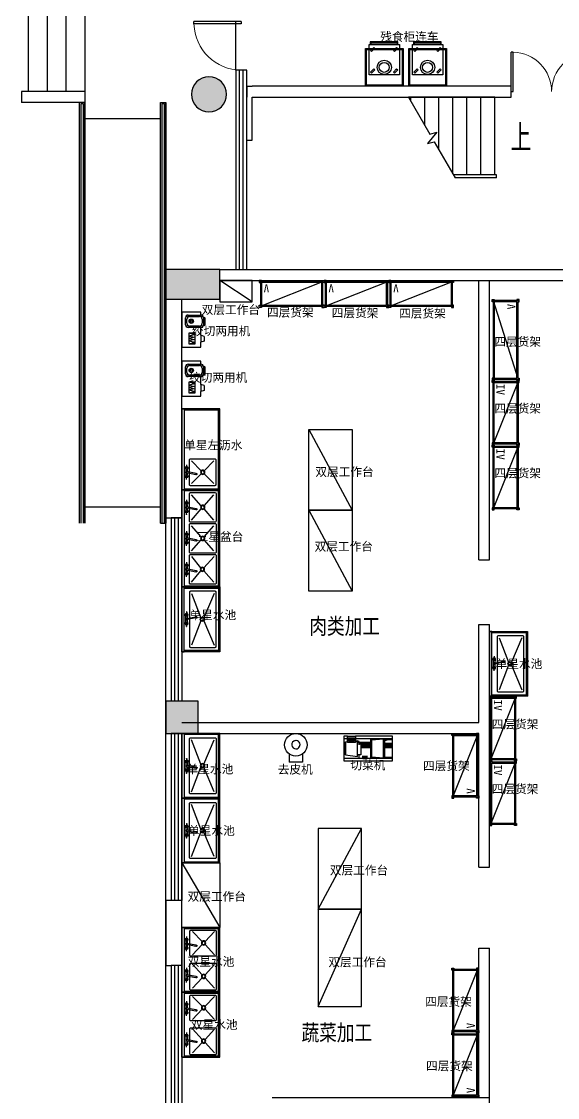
# Model space of a CAD drawing. Extents: x 1158414 to 1597620, y -840005 to -760676.
# Drawn here: x 1181821 to 1191752, y -804482 to -784532 of the extents above; entities that cross this region are included whole.
import ezdxf

# ---------------------------------------------------------------- set-up
doc = ezdxf.new("R2010")
doc.units = 0
doc.header["$LTSCALE"] = 1000
doc.linetypes.add('DIVIDE', pattern=[31.75, 12.7, -6.35, 0, -6.35, 0, -6.35])
for name, color, linetype in [('COLUMN', 2, 'Continuous'), ('CURTWALL', 4, 'Continuous'), ('DIM_SYMB', 3, 'Continuous'), ('LG', 84, 'Continuous'), ('PUB_HATCH', 8, 'Continuous'), ('PUB_TEXT', 7, 'Continuous'), ('ROOM_NAME', 7, 'Continuous'), ('STAIR', 4, 'Continuous'), ('WALL', 6, 'Continuous'), ('WINDOW', 4, 'Continuous'), ('WS_厨房设备', 1, 'Continuous'), ('产品名称', 7, 'Continuous')]:
    doc.layers.add(name, color=color, linetype=linetype)
doc.styles.add('_TCH_DIM', font='TSSDENG', dxfattribs={"width": 0.8, "bigfont": 'TSSDCHN'})
doc.styles.get("Standard").update_dxf_attribs({"font": '', "width": 0.8})
doc.styles.add('WMF-宋体1', font='')
doc.styles.add('宋体', font='', dxfattribs={"width": 0.8})
doc.styles.get('Standard').set_extended_font_data('SimSun')
doc.styles.get('WMF-宋体1').set_extended_font_data('SimSun')
doc.styles.get('宋体').set_extended_font_data('NSimSun')

# ---------------------------------------------------------------- blocks, each defined once
blk = doc.blocks.new('水龙头')
at = {"color": 252}
for p, q in [((-136, -15), (-90, -14)), ((-136, -18), (-90, -19)), ((-52, -2), (-4, -2)), ((-52, -31), (-6, -31)), ((4, -2), (51, -2)), ((12, -31), (51, -31)), ((23, -194), (26, -209)), ((49, -204), (46, -189)), ((136, -15), (90, -14)), ((136, -18), (90, -19))]:
    blk.add_line(p, q, dxfattribs=at)
for points in [[(13, -7), (0, 0), (-14, -8), (-14, -25), (-7, -29)], [(11, -26), (13, -25), (13, -7)]]:
    blk.add_lwpolyline(points, dxfattribs=at)
blk.add_lwpolyline([(26, -194), (-9, -18, -1.00756), (9, -15), (43, -190)], format="xyb", dxfattribs=at)
for centre in [(-78, -16), (77, -16)]:
    blk.add_circle(centre, 10.9, dxfattribs=at)
for centre, radius, start, end in [((-78, -16), 27.5, 36.2116, 175.3449), ((77, -16), 27.5, 4.6931, 143.7884), ((-136, -16), 1, 91.3387, 171.564), ((-132, -16), 4.53, 171.564, 188.436), ((-136, -17), 1, 188.436, 268.6613), ((-78, -16), 27.5, 184.6551, 323.7884), ((-78, -16), 16, 189.0003, 170.9997), ((-77, -16), 12.9, 168.3562, 191.6438), ((-52, 3), 5, 216.2116, 270), ((-52, -36), 5, 90, 143.7884), ((51, 3), 5, 270, 323.7884), ((51, -36), 5, 36.2116, 90), ((77, -16), 27.5, 216.2116, 355.3069), ((77, -16), 16, 9.0664, 350.9336), ((77, -16), 12.9, 348.3562, 11.6438), ((136, -16), 1, 8.436, 88.6613), ((136, -17), 1, 271.3387, 351.564), ((132, -16), 4.53, 351.564, 8.436)]:
    blk.add_arc(centre, radius, start, end, dxfattribs=at)
for centre, start_param, end_param in [((34, -192), 5.611234, 10.096729), ((34, -190), 6.955136, 8.752827), ((37, -206), 0, 3.141593)]:
    blk.add_ellipse(centre, major_axis=(-11.3, -2.2), ratio=0.233596, start_param=start_param, end_param=end_param, dxfattribs=at)
blk = doc.blocks.new('CJT_20205')
at = {"color": 252, "linetype": 'Continuous', "ltscale": 2}
for p, q in [((20, 680), (0, 700)), ((1180, 680), (1200, 700))]:
    blk.add_line(p, q, dxfattribs=at)
at = {"color": 252}
for p, q in [((120, 595), (572, 408)), ((628, 408), (1080, 595)), ((120, 180), (572, 352)), ((628, 352), (1080, 180))]:
    blk.add_line(p, q, dxfattribs=at)
at = {"lineweight": -2}
for points in [[(0, 700), (1200, 700), (1200, 0), (0, 0)], [(0, 0), (1200, 0), (1200, 40), (0, 40)]]:
    blk.add_lwpolyline(points, close=True, dxfattribs=at)
at = {"color": 252, "linetype": 'Continuous', "ltscale": 2}
blk.add_lwpolyline([(20, 40), (20, 680), (1180, 680), (1180, 40)], dxfattribs=at)
at = {"color": 30}
blk.add_lwpolyline([(1100, 635), (100, 635, 0.414214), (80, 615), (80, 160, 0.414214), (100, 140), (1100, 140, 0.414214), (1120, 160), (1120, 615, 0.414214)], format="xyb", close=True, dxfattribs=at)
at = {"color": 252}
for radius in [40, 30]:
    blk.add_circle((600, 380), radius, dxfattribs=at)
at = {"color": 1, "rotation": 180}
blk.add_blockref('水龙头', (596, 70), dxfattribs=at)
blk = doc.blocks.new('*U48')
for p, q in [((20, 20), (20, 480)), ((20, 480), (1180, 480)), ((1180, 480), (1180, 20)), ((1180, 20), (20, 20))]:
    blk.add_line(p, q)
at = {"color": 252, "linetype": 'Continuous', "ltscale": 3}
blk.add_line((20, 480), (1180, 20), dxfattribs=at)
at = {"color": 252}
for p, q in [((40, 40), (40, 460)), ((40, 40), (40, 460)), ((40, 460), (1160, 460)), ((1160, 460), (1160, 40)), ((1160, 40), (40, 40))]:
    blk.add_line(p, q, dxfattribs=at)
for points in [[(40, 480), (40, 500), (0, 500), (0, 460), (20, 460)], [(1160, 480), (1160, 500), (1200, 500), (1200, 460), (1180, 460)], [(40, 20), (40, 0), (0, 0), (0, 40), (20, 40)], [(1160, 20), (1160, 0), (1200, 0), (1200, 40), (1180, 40)]]:
    blk.add_lwpolyline(points, dxfattribs=at)
blk.add_text('IV', height=150).set_placement((66, 80))
blk = doc.blocks.new('Custom_39')
at = {"color": 252, "linetype": 'Continuous', "ltscale": 2}
for p, q in [((20, 680), (0, 700)), ((1180, 680), (1200, 700))]:
    blk.add_line(p, q, dxfattribs=at)
at = {"color": 252}
for p, q in [((120, 595), (572, 408)), ((628, 408), (1080, 595)), ((120, 180), (572, 352)), ((628, 352), (1080, 180))]:
    blk.add_line(p, q, dxfattribs=at)
at = {"lineweight": -2}
for points in [[(0, 700), (1200, 700), (1200, 0), (0, 0)], [(0, 0), (1200, 0), (1200, 40), (0, 40)]]:
    blk.add_lwpolyline(points, close=True, dxfattribs=at)
at = {"color": 252, "linetype": 'Continuous', "ltscale": 2}
blk.add_lwpolyline([(20, 40), (20, 680), (1180, 680), (1180, 40)], dxfattribs=at)
at = {"color": 30}
blk.add_lwpolyline([(1100, 635), (100, 635, 0.414214), (80, 615), (80, 160, 0.414214), (100, 140), (1100, 140, 0.414214), (1120, 160), (1120, 615, 0.414214)], format="xyb", close=True, dxfattribs=at)
at = {"color": 252}
for radius in [40, 30]:
    blk.add_circle((600, 380), radius, dxfattribs=at)
at = {"color": 1, "rotation": 180}
blk.add_blockref('水龙头', (596, 70), dxfattribs=at)
blk = doc.blocks.new('Custom_37')
at = {"color": 252, "linetype": 'Continuous', "ltscale": 2}
for p, q in [((30, 680), (10, 700)), ((1190, 680), (1210, 700))]:
    blk.add_line(p, q, dxfattribs=at)
at = {"color": 252}
for p, q in [((85, 605), (277, 428)), ((333, 428), (525, 605)), ((705, 605), (897, 428)), ((953, 428), (1135, 605)), ((85, 195), (277, 372)), ((333, 372), (530, 195)), ((705, 195), (897, 372)), ((953, 372), (1135, 195))]:
    blk.add_line(p, q, dxfattribs=at)
for points in [[(10, 700), (1210, 700), (1210, 0), (10, 0)], [(10, 0), (1210, 0), (1210, 40), (10, 40)]]:
    blk.add_lwpolyline(points, close=True)
at = {"color": 252, "linetype": 'Continuous', "ltscale": 2}
blk.add_lwpolyline([(30, 40), (30, 680), (1190, 680), (1190, 40)], dxfattribs=at)
at = {"color": 30}
for points in [[(530, 635), (70, 635, 0.414214), (50, 615), (50, 165, 0.414214), (70, 145), (530, 145, 0.414214), (550, 165), (550, 615, 0.414214)], [(1140, 635), (700, 635, 0.414214), (680, 615), (680, 165, 0.414214), (700, 145), (1140, 145, 0.414214), (1160, 165), (1160, 615, 0.414214)]]:
    blk.add_lwpolyline(points, format="xyb", close=True, dxfattribs=at)
at = {"color": 252}
for centre, radius in [((305, 400), 40), ((305, 400), 30), ((925, 400), 40), ((925, 400), 30)]:
    blk.add_circle(centre, radius, dxfattribs=at)
at = {"color": 1, "rotation": 180}
for p in [(327, 69), (909, 67)]:
    blk.add_blockref('水龙头', p, dxfattribs=at)
blk = doc.blocks.new('*U99')
at = {"color": 252, "linetype": 'DIVIDE', "ltscale": 3}
blk.add_line((0, 0), (1200, 700), dxfattribs=at)
at = {"linetype": 'Continuous'}
for p, q in [((0, 0), (0, 700)), ((0, 700), (1200, 700)), ((1200, 700), (1200, 0)), ((1200, 0), (0, 0))]:
    blk.add_line(p, q, dxfattribs=at)
blk = doc.blocks.new('Custom_75')
at = {"color": 252}
for p, q in [((104, 400), (235, 400)), ((115, 400), (115, 410)), ((232, 410), (232, 400)), ((54, 116), (54, 350)), ((80, 142), (80, 324)), ((130, 374), (208, 374)), ((258, 324), (258, 142)), ((285, 350), (285, 116)), ((382, 131), (417, 241)), ((382, 216), (409, 216)), ((417, 241), (445, 131)), ((445, 131), (466, 241)), ((466, 241), (487, 131)), ((487, 131), (509, 241)), ((509, 241), (531, 131)), ((531, 131), (560, 241)), ((560, 241), (593, 131)), ((567, 216), (593, 216)), ((235, 66), (104, 66)), ((208, 92), (130, 92)), ((131, 168), (196, 145)), ((137, 197), (207, 174)), ((382, 156), (390, 156)), ((585, 156), (593, 156))]:
    blk.add_line(p, q, dxfattribs=at)
for p, q in [((450, 410), (430, 350)), ((450, 410), (539, 410)), ((539, 410), (559, 350)), ((0, 350), (0, 0)), ((54, 350), (0, 350)), ((0, 350), (0, 0)), ((430, 350), (285, 350)), ((430, 350), (559, 350)), ((650, 350), (559, 350)), ((650, 0), (650, 350)), ((0, 0), (340, 0)), ((0, 0), (650, 0))]:
    blk.add_line(p, q)
blk.add_lwpolyline([(382, 241), (593, 241), (593, 131), (382, 131)], close=True, dxfattribs=at)
for radius in [40.9, 37.9]:
    blk.add_circle((169, 172), radius, dxfattribs=at)
for centre, radius, start, end in [((104, 350), 50, 90, 180), ((235, 350), 50, 0, 90), ((90, 364), 10, 90, 180), ((130, 324), 50, 90, 180), ((208, 324), 50, 0, 90), ((248, 364), 10, 0, 90), ((104, 116), 50, 180, 270), ((130, 142), 50, 180, 270), ((90, 102), 10, 180, 270), ((208, 142), 50, 270, 0), ((235, 116), 50, 270, 0), ((248, 102), 10, 270, 0)]:
    blk.add_arc(centre, radius, start, end, dxfattribs=at)
blk.add_ellipse((173, 416), major_axis=(-81.9, 0), ratio=0.107055, dxfattribs=at)
blk = doc.blocks.new('Custom_99')
for p, q in [((87, 528), (333, 528)), ((87, 374), (87, 528)), ((333, 374), (333, 528))]:
    blk.add_line(p, q)
blk.add_circle((210, 204), 210)
at = {"color": 252}
for radius, start, end in [(77, 90, 279.6492), (77.1, 279.6492, 90)]:
    blk.add_arc((210, 204), radius, start, end, dxfattribs=at)
blk = doc.blocks.new('Custom_132')
h = blk.add_hatch()
h.set_pattern_fill('NET', color=252, style=0)
h.paths.add_polyline_path([(835, 30), (835, 70), (685, 70), (685, 30)])
h.paths.add_polyline_path([(550, 370), (550, 420), (470, 420), (470, 370)])
at = {"color": 252}
for p, q in [((150, 215), (0, 215)), ((150, 205), (0, 205)), ((150, 200), (0, 200)), ((589, 215), (400, 215)), ((589, 205), (400, 205)), ((589, 200), (400, 200)), ((150, 190), (0, 190)), ((150, 180), (0, 180)), ((150, 170), (0, 170)), ((150, 145), (0, 145)), ((150, 135), (0, 135)), ((380, 120), (400, 100)), ((589, 190), (400, 190)), ((589, 180), (400, 180)), ((589, 170), (400, 170)), ((620, 145), (400, 145)), ((620, 135), (400, 135)), ((650, 130), (620, 100)), ((685, 80), (835, 80))]:
    blk.add_line(p, q, dxfattribs=at)
blk.add_lwpolyline([(835, 0), (900, 0), (900, 460), (0, 460), (0, 0), (685, 0)])
for points in [[(470, 410), (0, 410), (0, 50), (685, 50)], [(835, 50), (900, 50), (900, 410), (550, 410)], [(835, 50), (900, 50), (900, 410), (620, 410), (620, 346)], [(150, 390), (0, 390), (0, 70), (150, 70)], [(870, 110), (870, 110), (870, 350), (650, 380), (650, 346)], [(870, 350), (870, 350), (870, 110), (650, 80), (650, 114)], [(400, 120), (620, 120)], [(620, 164), (620, 100), (685, 100)]]:
    blk.add_lwpolyline(points, dxfattribs=at)
for points in [[(150, 410), (400, 410), (400, 50), (150, 50)], [(170, 410), (380, 390), (380, 70), (170, 50)], [(589, 346), (651, 346), (651, 114), (589, 114)], [(685, 120), (835, 120), (835, 0), (685, 0)]]:
    blk.add_lwpolyline(points, close=True, dxfattribs=at)
blk.add_circle((118, 72), 12.4, dxfattribs=at)
blk = doc.blocks.new('*U34')
at = {"color": 252, "linetype": 'DIVIDE', "ltscale": 3}
blk.add_line((0, 0), (1800, 800), dxfattribs=at)
at = {"linetype": 'Continuous'}
for p, q in [((0, 0), (0, 800)), ((0, 800), (1800, 800)), ((1800, 800), (1800, 0)), ((1800, 0), (0, 0))]:
    blk.add_line(p, q, dxfattribs=at)
blk = doc.blocks.new('*U101')
at = {"color": 252, "linetype": 'DIVIDE', "ltscale": 3}
blk.add_line((0, 0), (1500, 800), dxfattribs=at)
at = {"linetype": 'Continuous'}
for p, q in [((0, 0), (0, 800)), ((0, 800), (1500, 800)), ((1500, 800), (1500, 0)), ((1500, 0), (0, 0))]:
    blk.add_line(p, q, dxfattribs=at)
blk = doc.blocks.new('Custom_69')
for p, q in [((20, 20), (20, 480)), ((20, 480), (1180, 480)), ((1180, 480), (1180, 20)), ((1180, 20), (20, 20))]:
    blk.add_line(p, q)
at = {"color": 252, "linetype": 'Continuous', "ltscale": 3}
blk.add_line((20, 480), (1180, 20), dxfattribs=at)
at = {"color": 252}
for p, q in [((40, 40), (40, 460)), ((40, 40), (40, 460)), ((40, 460), (1160, 460)), ((1160, 460), (1160, 40)), ((1160, 40), (40, 40))]:
    blk.add_line(p, q, dxfattribs=at)
for points in [[(40, 480), (40, 500), (0, 500), (0, 460), (20, 460)], [(1160, 480), (1160, 500), (1200, 500), (1200, 460), (1180, 460)], [(40, 20), (40, 0), (0, 0), (0, 40), (20, 40)], [(1160, 20), (1160, 0), (1200, 0), (1200, 40), (1180, 40)]]:
    blk.add_lwpolyline(points, dxfattribs=at)
blk.add_text('V', height=150).set_placement((81, 72))
blk = doc.blocks.new('*U93')
at = {"color": 252, "linetype": 'Continuous', "ltscale": 2}
for p, q in [((20, 680), (0, 700)), ((1780, 680), (1800, 700))]:
    blk.add_line(p, q, dxfattribs=at)
at = {"color": 252}
for p, q in [((90, 593), (298, 406)), ((355, 406), (562, 598)), ((667, 593), (872, 413)), ((928, 413), (1136, 593)), ((1241, 593), (1449, 413)), ((1505, 413), (1710, 593)), ((90, 179), (298, 350)), ((355, 350), (562, 184)), ((667, 179), (872, 357)), ((928, 357), (1136, 179)), ((1241, 179), (1449, 357)), ((1505, 357), (1710, 179))]:
    blk.add_line(p, q, dxfattribs=at)
for points in [[(0, 700), (1800, 700), (1800, 0), (0, 0)], [(0, 0), (1800, 0), (1800, 40), (0, 40)]]:
    blk.add_lwpolyline(points, close=True)
at = {"color": 252, "ltscale": 2}
blk.add_lwpolyline([(20, 40), (20, 680), (1780, 680), (1780, 40)], dxfattribs=at)
at = {"color": 30}
for points in [[(582, 635), (70, 635, 0.414214), (49, 614), (49, 177, 0.352322), (70, 139), (582, 139, 0.414214), (603, 160), (603, 614, 0.414214)], [(1157, 635), (648, 635, 0.414214), (627, 614), (627, 160, 0.414214), (648, 139), (1157, 139, 0.414214), (1178, 160), (1178, 614, 0.414214)], [(1735, 635), (1227, 635, 0.414214), (1200, 614), (1200, 160, 0.414214), (1221, 139), (1730, 139, 0.236565), (1754, 156), (1754, 610, 0.295226)]]:
    blk.add_lwpolyline(points, format="xyb", close=True, dxfattribs=at)
at = {"color": 252}
for centre, radius in [((327, 378), 40), ((327, 378), 30), ((900, 385), 40), ((900, 385), 30), ((1477, 385), 40), ((1477, 385), 30)]:
    blk.add_circle(centre, radius, dxfattribs=at)
at = {"color": 1, "rotation": 180}
for p in [(326, 68), (900, 68), (1477, 68)]:
    blk.add_blockref('水龙头', p, dxfattribs=at)
blk = doc.blocks.new('*U91')
at = {"color": 252, "linetype": 'Continuous', "ltscale": 2}
for p, q in [((20, 680), (0, 700)), ((1480, 680), (1500, 700))]:
    blk.add_line(p, q, dxfattribs=at)
at = {"color": 252}
for p, q in [((117, 588), (299, 413)), ((355, 413), (537, 588)), ((117, 180), (299, 357)), ((355, 357), (537, 180))]:
    blk.add_line(p, q, dxfattribs=at)
for points in [[(0, 700), (1500, 700), (1500, 0), (0, 0)], [(0, 0), (1500, 0), (1500, 40), (0, 40)]]:
    blk.add_lwpolyline(points, close=True)
at = {"color": 252, "linetype": 'Continuous', "ltscale": 2}
blk.add_lwpolyline([(20, 40), (20, 680), (1480, 680), (1480, 40)], dxfattribs=at)
at = {"color": 30}
blk.add_lwpolyline([(557, 628), (97, 628, 0.414214), (77, 608), (77, 160, 0.414214), (97, 140), (557, 140, 0.414214), (577, 160), (577, 608, 0.414214)], format="xyb", close=True, dxfattribs=at)
at = {"color": 252}
for radius in [40, 30]:
    blk.add_circle((327, 385), radius, dxfattribs=at)
at = {"color": 1, "rotation": 180}
blk.add_blockref('水龙头', (330, 68), dxfattribs=at)
blk = doc.blocks.new('*U102')
at = {"color": 252, "linetype": 'DIVIDE', "ltscale": 3}
blk.add_line((0, 0), (600, 400), dxfattribs=at)
at = {"linetype": 'Continuous'}
for p, q in [((0, 0), (0, 400)), ((0, 400), (600, 400)), ((600, 400), (600, 0)), ((600, 0), (0, 0))]:
    blk.add_line(p, q, dxfattribs=at)
blk = doc.blocks.new('Custom_79')
at = {"color": 252}
for p, q in [((90, 806), (602, 806)), ((101, 806), (101, 771)), ((590, 806), (590, 771)), ((0, 700), (20, 680)), ((680, 680), (700, 700)), ((20, 20), (0, 0)), ((680, 20), (700, 0))]:
    blk.add_line(p, q, dxfattribs=at)
for points in [[(90, 771), (602, 771), (602, 822), (90, 822)], [(20, 680), (680, 680), (680, 20), (20, 20)], [(70, 771), (630, 771), (630, 213), (70, 213)], [(96, 661), (157, 721), (176, 702), (116, 642)], [(520, 661), (580, 721), (599, 702), (539, 642)], [(96, 262), (157, 322), (176, 303), (116, 242)], [(520, 262), (580, 322), (599, 303), (539, 242)]]:
    blk.add_lwpolyline(points, close=True, dxfattribs=at)
blk.add_lwpolyline([(0, 700), (700, 700), (700, 0), (0, 0)], close=True)
blk.add_circle((350, 350), 132)
blk.add_circle((350, 350), 92.5, dxfattribs=at)
blk = doc.blocks.new('*U105')
for p, q in [((20, 20), (20, 480)), ((20, 480), (1480, 480)), ((1480, 480), (1480, 20)), ((1480, 20), (20, 20))]:
    blk.add_line(p, q)
at = {"color": 252, "linetype": 'Continuous', "ltscale": 3}
blk.add_line((20, 480), (1480, 20), dxfattribs=at)
at = {"color": 252}
for p, q in [((40, 40), (40, 460)), ((40, 40), (40, 460)), ((40, 460), (1460, 460)), ((1460, 460), (1460, 40)), ((1460, 40), (40, 40))]:
    blk.add_line(p, q, dxfattribs=at)
for points in [[(40, 480), (40, 500), (0, 500), (0, 460), (20, 460)], [(1460, 480), (1460, 500), (1500, 500), (1500, 460), (1480, 460)], [(40, 20), (40, 0), (0, 0), (0, 40), (20, 40)], [(1460, 20), (1460, 0), (1500, 0), (1500, 40), (1480, 40)]]:
    blk.add_lwpolyline(points, dxfattribs=at)
blk.add_text('V', height=150).set_placement((81, 72))
blk = doc.blocks.new('$DorLib2D$00000002')
for p, q in [((-0.5, 0), (-0.5, 0.4875)), ((-0.475, 0.4875), (-0.5, 0.4875)), ((-0.475, 0), (-0.475, 0.4875)), ((0.475, 0), (0.475, 0.4875)), ((0.475, 0.4875), (0.5, 0.4875)), ((0.5, 0), (0.5, 0.4875)), ((-0.5, 0), (-0.475, 0)), ((0.5, 0), (0.475, 0))]:
    blk.add_line(p, q)
at = {"lineweight": 13}
for centre, start, end in [((-0.4875, 0), 0, 88.53072), ((0.4875, 0), 91.46928, 180)]:
    blk.add_arc(centre, 0.4875, start, end, dxfattribs=at)
blk = doc.blocks.new('$DorLib2D$00000001')
for p, q in [((0.45, 0.975), (0.5, 0.975)), ((0.45, 0), (0.45, 0.975)), ((0.5, 0), (0.5, 0.975)), ((0.5, 0), (0.45, 0))]:
    blk.add_line(p, q)
at = {"lineweight": 13}
blk.add_arc((0.475, 0), 0.975, 91.4693, 180, dxfattribs=at)
blk = doc.blocks.new('$TCHSYS$WIN2D')
for p, q in [((-0.5, 0.5), (0.5, 0.5)), ((-0.5, 0.5), (-0.5, -0.5)), ((0.5, 0.5), (0.5, -0.5)), ((0.5, 0.1667), (-0.5, 0.1667)), ((0.5, -0.1667), (-0.5, -0.1667)), ((-0.5, -0.5), (0.5, -0.5))]:
    blk.add_line(p, q)

msp = doc.modelspace()

# ---------------------------------------------------------------- hatches: boundary and pattern name
at = {"layer": 'PUB_HATCH'}
for points in [[(1185618.8, -785882.1, 1), (1184968.8, -785882.1, 1)], [(1185493.8, -789682.1), (1185493.8, -789132.1), (1184493.8, -789132.1), (1184493.8, -789682.1)], [(1185093.8, -797732.1), (1185093.8, -797132.1), (1184493.8, -797132.1), (1184493.8, -797732.1)]]:
    msp.add_hatch(color=256, dxfattribs=at).paths.add_polyline_path(points)

# ---------------------------------------------------------------- linework, layer by layer
msp.add_lwpolyline([(1184493.8, -813082.1), (1184493.8, -789132.1)])
at = {"layer": 'COLUMN'}
for p, q in [((1185493.8, -789132.1), (1184493.8, -789132.1)), ((1184493.8, -789132.1), (1184493.8, -789682.1)), ((1185493.8, -789682.1), (1185493.8, -789132.1)), ((1184493.8, -789682.1), (1185493.8, -789682.1)), ((1185093.8, -797132.1), (1184493.8, -797132.1)), ((1184493.8, -797132.1), (1184493.8, -797732.1)), ((1185093.8, -797732.1), (1185093.8, -797132.1)), ((1184493.8, -797732.1), (1185093.8, -797732.1)), ((1184593.8, -800832.1), (1184493.8, -800832.1)), ((1184493.8, -800832.1), (1184493.8, -802032.1)), ((1184793.8, -802032.1), (1184793.8, -800832.1)), ((1184493.8, -802032.1), (1184593.8, -802032.1))]:
    msp.add_line(p, q, dxfattribs=at)
for start, end in [(0, 180), (180, 0)]:
    msp.add_arc((1185293.8, -785882.1), 325, start, end, dxfattribs=at)
at = {"layer": 'CURTWALL'}
for p, q in [((1185993.8, -785432.1), (1185793.8, -785432.1)), ((1185793.8, -785432.1), (1185793.8, -789132.1)), ((1185860.5, -789132.1), (1185860.5, -785432.1)), ((1185927.2, -789132.1), (1185927.2, -785432.1)), ((1185993.8, -789132.1), (1185993.8, -785432.1))]:
    msp.add_line(p, q, dxfattribs=at)
at = {"layer": 'DIM_SYMB'}
msp.add_lwpolyline([(1190723.8, -786682.1, 0, 0, 0), (1190003.8, -786682.1, 120, 0, 0), (1189553.8, -786682.1, 0, 0, 0)], format="xyseb", dxfattribs=at)
at = {"layer": 'LG'}
for points in [[(1182968.8, -793832.1), (1182968.8, -786057.1), (1182918.8, -786057.1), (1182918.8, -793832.1)], [(1184468.8, -793832.1), (1184468.8, -786057.1), (1184418.8, -786057.1), (1184418.8, -793832.1)]]:
    msp.add_lwpolyline(points, dxfattribs=at)
at = {"layer": 'STAIR'}
for p, q in [((1190593.8, -785932.1), (1188990.8, -785932.1)), ((1188990.8, -785932.1), (1189388.9, -786621.6)), ((1189033.8, -786006.6), (1189033.8, -785932.1)), ((1189293.8, -786457), (1189293.8, -785932.1)), ((1189553.8, -786907.3), (1189553.8, -785932.1)), ((1189813.8, -787357.6), (1189813.8, -785932.1)), ((1190073.8, -787372.1), (1190073.8, -785932.1)), ((1190333.8, -787372.1), (1190333.8, -785932.1)), ((1190593.8, -787372.1), (1190593.8, -785932.1)), ((1182993.8, -786032.1), (1181821.3, -786032.1)), ((1182993.8, -786032.1), (1182993.8, -793832.1)), ((1184493.8, -786032.1), (1184493.8, -793832.1)), ((1182993.8, -786332.1), (1184393.8, -786332.1)), ((1189519.3, -786586.7), (1189346.4, -786792.7)), ((1189388.9, -786621.6), (1189519.3, -786586.7)), ((1189346.4, -786792.7), (1189468.8, -786759.9)), ((1189468.8, -786759.9), (1189856.9, -787432.1)), ((1190623.8, -787372.1), (1189822.2, -787372.1)), ((1190623.8, -787432.1), (1190623.8, -787372.1)), ((1190593.8, -787432.1), (1189856.9, -787432.1)), ((1190623.8, -787432.1), (1189856.9, -787432.1)), ((1182993.8, -793532.1), (1184393.8, -793532.1))]:
    msp.add_line(p, q, dxfattribs=at)
at = {"layer": 'STAIR', "ltscale": 3}
for p, q in [((1182893.8, -793832.1), (1182893.8, -786032.1)), ((1182993.8, -793832.1), (1182993.8, -786032.1)), ((1184393.8, -793832.1), (1184393.8, -786032.1)), ((1184493.8, -793832.1), (1184493.8, -786032.1))]:
    msp.add_line(p, q, dxfattribs=at)
at = {"layer": 'STAIR'}
for points in [[(1181943.8, -781432.1), (1181943.8, -785832.1)], [(1182293.8, -781432.1), (1182293.8, -785832.1)], [(1182643.8, -781432.1), (1182643.8, -785832.1)], [(1182993.8, -781432.1), (1182993.8, -785832.1)], [(1182993.8, -785832.1), (1181821.3, -785832.1), (1181821.3, -786032.1)], [(1182993.8, -785832.1), (1181943.8, -785832.1)], [(1182993.8, -785832.1), (1182993.8, -786032.1)], [(1182993.8, -786032.1), (1181943.8, -786032.1)], [(1184393.8, -786032.1), (1184493.8, -786032.1)], [(1184493.8, -786032.1), (1184493.8, -793732.1)]]:
    msp.add_lwpolyline(points, dxfattribs=at)
at = {"layer": 'STAIR', "ltscale": 3}
msp.add_lwpolyline([(1184393.8, -793832.1), (1184493.8, -793832.1)], dxfattribs=at)
at = {"layer": 'WALL'}
for p, q in [((1185993.8, -785732.1), (1186093.8, -785732.1)), ((1185993.8, -785732.1), (1185993.8, -785932.1)), ((1190893.8, -785732.1), (1186093.8, -785732.1)), ((1190893.8, -785932.1), (1190893.8, -785732.1)), ((1185993.8, -785932.1), (1185993.8, -785932.1)), ((1185993.8, -786731.8), (1185993.8, -785932.1)), ((1186093.8, -786731.8), (1186093.8, -785932.1)), ((1186093.8, -785932.1), (1190893.8, -785932.1)), ((1185993.8, -786731.8), (1186093.8, -786731.8)), ((1185493.8, -789132.1), (1185893.8, -789132.1)), ((1185893.8, -789132.1), (1192468.8, -789132.1)), ((1185493.8, -789332.1), (1185893.8, -789332.1)), ((1185893.8, -789332.1), (1192468.8, -789332.1)), ((1190293.8, -794514.8), (1190293.8, -789332.1)), ((1190493.8, -794514.8), (1190493.8, -789332.1)), ((1184493.8, -789682.1), (1184493.8, -793016.5)), ((1184793.8, -793732.1), (1184793.8, -789682.1)), ((1184493.8, -793016.5), (1184493.8, -793732.1)), ((1184493.8, -793732.1), (1184593.8, -793732.1)), ((1184593.8, -793732.1), (1184793.8, -793732.1)), ((1190293.8, -794514.8), (1190493.8, -794514.8)), ((1190293.8, -797532.1), (1190293.8, -795714.8)), ((1190293.8, -795714.8), (1190493.8, -795714.8)), ((1190493.8, -800212.5), (1190493.8, -795714.8)), ((1184793.8, -797532.1), (1190293.8, -797532.1)), ((1184793.8, -797732.1), (1190293.8, -797732.1)), ((1190293.8, -800212.5), (1190293.8, -797732.1)), ((1190293.8, -800212.5), (1190493.8, -800212.5)), ((1190293.8, -804482.1), (1190293.8, -801712.5)), ((1190293.8, -801712.5), (1190493.8, -801712.5)), ((1190493.8, -804482.1), (1190493.8, -801712.5)), ((1186463.8, -804482.1), (1188513.8, -804482.1)), ((1188513.8, -804482.1), (1190493.8, -804482.1)), ((1190493.8, -805132.1), (1190493.8, -804482.1))]:
    msp.add_line(p, q, dxfattribs=at)
at = {"layer": 'WINDOW'}
msp.add_line((1185793.8, -785432.1), (1185793.8, -784532.1), dxfattribs=at)

# ---------------------------------------------------------------- block references
for name, p, xscale, yscale, zscale, rotation in [('$DorLib2D$00000001', (1185893.8, -784982.1), 900, 900, 900, 89.99999999978718), ('$DorLib2D$00000002', (1191643.8, -785832.1), 1500, 1500, 1500, 359.9999999999632), ('$TCHSYS$WIN2D', (1184693.8, -795432.1), -3400, -200, -3400, 90), ('$TCHSYS$WIN2D', (1184693.8, -799282.1), -3100, -200, -3100, 90), ('$TCHSYS$WIN2D', (1184693.8, -803582.1), -3100, -200, -3100, 90)]:
    msp.add_blockref(name, p, dxfattribs=dict(at, xscale=xscale, yscale=yscale, zscale=zscale, rotation=rotation))
at = {"layer": 'WS_厨房设备'}
for p in [(1188192, -785732.2), (1188995.5, -785732.2)]:
    msp.add_blockref('Custom_79', p, dxfattribs=at)
at = {"layer": 'WS_厨房设备', "xscale": -1}
msp.add_blockref('*U102', (1186093.8, -789732.1), dxfattribs=at)
for name, p, rotation in [('Custom_69', (1186226.7, -789332.1), 180), ('Custom_69', (1187426.7, -789332.1), 180), ('Custom_69', (1188626.7, -789332.1), 180), ('*U105', (1191041.9, -789686.9), 90), ('*U91', (1184793.8, -793216.5), 270), ('*U93', (1184793.8, -795016.5), 270), ('Custom_39', (1184793.8, -798932.1), 270), ('Custom_39', (1184793.8, -800132.1), 270), ('*U101', (1187320.4, -800993.5), 270), ('*U34', (1187320.4, -802793.5), 270), ('Custom_37', (1184793.8, -802542.1), 270), ('Custom_37', (1184793.8, -803742.1), 270)]:
    msp.add_blockref(name, p, dxfattribs=dict(at, rotation=rotation))
at = {"layer": 'WS_厨房设备'}
for name, p, rotation in [('Custom_75', (1184793.8, -789920), 270), ('Custom_75', (1184793.8, -790831.7), 270), ('*U48', (1190541.9, -791186.9), 270), ('*U101', (1187145.7, -792093.8), 270), ('*U48', (1190541.9, -792386.9), 270), ('*U101', (1187145.7, -793593.8), 270), ('Custom_39', (1184793.8, -795016.5), 270), ('CJT_20205', (1190493.8, -795841), 270), ('*U48', (1190493.8, -797041), 270), ('Custom_99', (1187114.6, -797738.2), 180), ('Custom_132', (1188695, -797780.5), 180), ('Custom_69', (1190293.8, -798932.1), 90), ('*U48', (1190493.8, -798241), 270), ('*U99', (1184793.8, -800132.1), 270), ('Custom_69', (1190293.8, -803282.1), 90), ('Custom_69', (1190293.8, -804482.1), 90)]:
    msp.add_blockref(name, p, dxfattribs=dict(at, rotation=rotation))

# ---------------------------------------------------------------- texts
at = {"layer": 'PUB_TEXT', "style": '_TCH_DIM', "width": 0.8}
msp.add_text('上', height=506.4, dxfattribs=at).set_placement((1190881.3, -786944.6))
at = {"layer": 'ROOM_NAME', "style": '宋体', "width": 0.8}
for s, p in [('肉类加工', (1187153.7, -795892)), ('蔬菜加工', (1187008.7, -803429.7))]:
    msp.add_text(s, height=300, dxfattribs=at).set_placement(p)
at = {"layer": '产品名称', "color": 7, "lineweight": 0, "style": 'WMF-宋体1'}
for s, p in [('残食柜连车', (1188468.1, -784893.8)), ('双层工作台', (1185160.3, -789955.9)), ('四层货架', (1186369.6, -790005.1)), ('四层货架', (1187569.3, -790015)), ('四层货架', (1188818.5, -790023)), ('绞切两用机', (1184979.9, -790350.8)), ('四层货架', (1190581.9, -790548.5)), ('绞切两用机', (1184924.6, -791213.3)), ('四层货架', (1190581.9, -791786.9)), ('单星左沥水', (1184833.8, -792466.5)), ('双层工作台', (1187265.3, -792961.8)), ('四层货架', (1190581.9, -792986.9)), ('三星盆台', (1185066.9, -794164.9)), ('双层工作台', (1187251.3, -794345.3)), ('单星水池', (1184933.8, -795616.5)), ('单星水池', (1190606.2, -796522)), ('四层货架', (1190533.8, -797641)), ('单星水池', (1184880.5, -798473.6)), ('去皮机', (1186569.2, -798478.8)), ('切菜机', (1187915.2, -798399.6)), ('四层货架', (1189261.3, -798413.6)), ('四层货架', (1190533.8, -798841)), ('单星水池', (1184907.3, -799613.8)), ('双层工作台', (1187534, -800349.5)), ('双层工作台', (1184898.3, -800836.4)), ('双星水池', (1184900, -802043.4)), ('双层工作台', (1187506.5, -802051)), ('四层货架', (1189300.4, -802785.5)), ('双星水池', (1184958.8, -803212.1)), ('四层货架', (1189317, -803977.3))]:
    msp.add_text(s, height=158.49, dxfattribs=at).set_placement(p)

doc.saveas('drawing.dxf')
